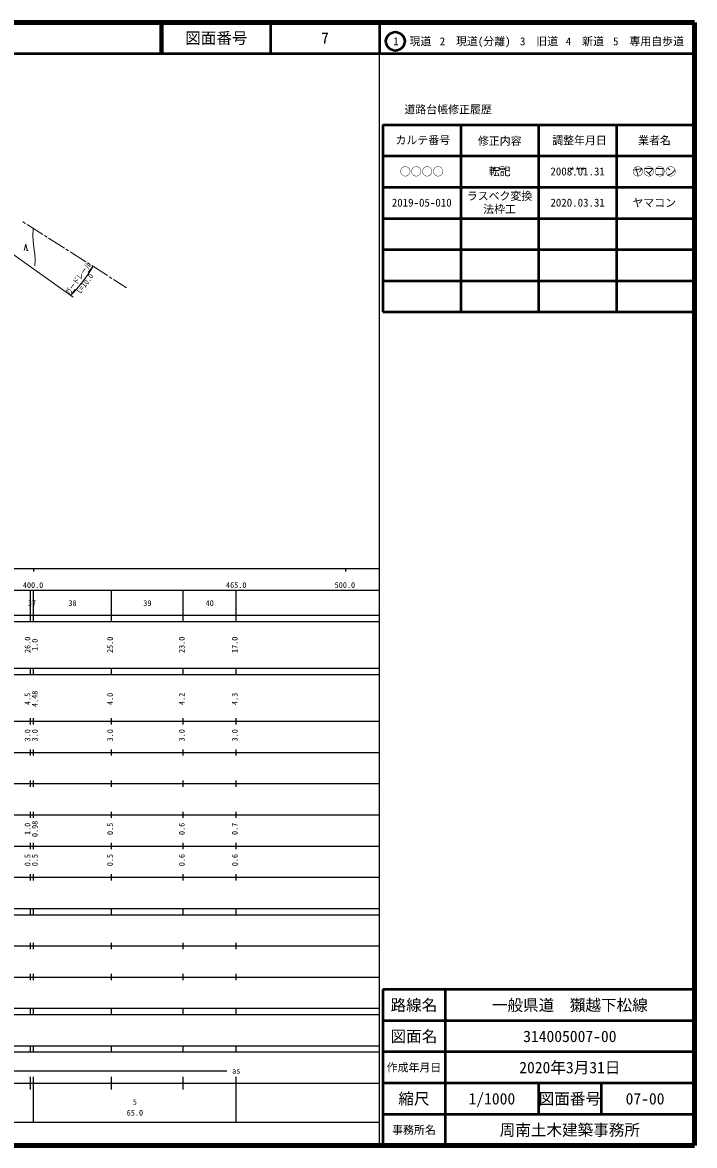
# Model space of a CAD drawing. Units: millimetres at full size, sheet at 1:1000; details may follow other scales. Extents: x 40000 to 680000, y 20000 to 380000.
# Drawn here: x 464434 to 680000, y 20000 to 380000 of the extents above; entities that cross this region are included whole.
import ezdxf
from ezdxf.enums import TextEntityAlignment as Align

# ---------------------------------------------------------------- set-up
doc = ezdxf.new("R2010")
doc.units = ezdxf.units.MM
doc.header["$LTSCALE"] = 1000
for name, color, linetype, lineweight in [('M-BGD', 7, 'Continuous', 13), ('M-BMK', 2, 'Continuous', 13), ('M-STR-HTXT', 7, 'Continuous', 13), ('M-TTL', 2, 'Continuous', 140), ('M-TTL-BAND', 7, 'Continuous', 25), ('M-TTL-FRAM', 2, 'Continuous', 50), ('M-TTL-LINE', 7, 'Continuous', 50)]:
    doc.layers.add(name, color=color, linetype=linetype, lineweight=lineweight)
doc.layers.add('M-TTL-TXT', color=7, linetype='Continuous')
doc.styles.add('ＭＳ ゴシック', font='')
doc.styles.get('ＭＳ ゴシック').set_extended_font_data('MS Gothic')

msp = doc.modelspace()

# ---------------------------------------------------------------- linework, layer by layer
at = {"layer": 'M-BGD'}
msp.add_line((465734, 306895), (466234, 306895), dxfattribs=at)
for points in [[(467890, 313939), (467794, 311509), (467993, 308704), (468392, 305702), (468480, 303723), (468436, 302025)], [(464984, 306895), (465484, 308895), (465984, 306895)]]:
    msp.add_lwpolyline(points, dxfattribs=at)
at = {"layer": 'M-BMK'}
for p, q in [((464549, 316088), (465393, 315552)), ((465900, 315230), (470966, 312016)), ((471473, 311694), (472317, 311159)), ((472824, 310837), (477890, 307623)), ((478396, 307301), (479241, 306765)), ((479747, 306444), (484814, 303229)), ((485320, 302908), (486165, 302372)), ((486671, 302051), (491737, 298836)), ((492244, 298515), (493088, 297979)), ((493595, 297657), (497836, 294966))]:
    msp.add_line(p, q, dxfattribs=at)
at = {"layer": 'M-STR-HTXT'}
for p, q in [((458028, 308091), (480659, 291903)), ((487056, 301806), (485533, 299881)), ((479834, 292493), (481312, 294454))]:
    msp.add_line(p, q, dxfattribs=at)
msp.add_arc((448190, 324487), 45000, 314.68585, 329.73416, dxfattribs=at)
at = {"layer": 'M-TTL'}
for p, q in [((680000, 380000), (40000, 380000)), ((680000, 380000), (40000, 380000)), ((680000, 20000), (680000, 380000)), ((680000, 20000), (680000, 380000)), ((40000, 20000), (680000, 20000)), ((40000, 20000), (680000, 20000))]:
    msp.add_line(p, q, dxfattribs=at)
at = {"layer": 'M-TTL-BAND'}
for p, q in [((579000, 20000), (579000, 370000)), ((579000, 20000), (579000, 370000)), ((40000, 205000), (579000, 205000)), ((40000, 205000), (579000, 205000)), ((468000, 205000), (468000, 204000)), ((468000, 205000), (468000, 204000)), ((568000, 205000), (568000, 204000)), ((568000, 205000), (568000, 204000)), ((68000, 198000), (579000, 198000)), ((68000, 198000), (579000, 198000)), ((467000, 188000), (467000, 198000)), ((468000, 188000), (468000, 198000)), ((493000, 188000), (493000, 198000)), ((516000, 188000), (516000, 198000)), ((533000, 188000), (533000, 198000)), ((40000, 190000), (579000, 190000)), ((40000, 190000), (579000, 190000)), ((40000, 188000), (579000, 188000)), ((40000, 188000), (579000, 188000)), ((40000, 173000), (579000, 173000)), ((40000, 173000), (579000, 173000)), ((467000, 171000), (467000, 173000)), ((468000, 171000), (468000, 173000)), ((493000, 171000), (493000, 173000)), ((516000, 171000), (516000, 173000)), ((533000, 171000), (533000, 173000)), ((40000, 171000), (579000, 171000)), ((40000, 171000), (579000, 171000)), ((40000, 156000), (579000, 156000)), ((40000, 156000), (579000, 156000)), ((467000, 155000), (467000, 157000)), ((468000, 155000), (468000, 157000)), ((493000, 155000), (493000, 157000)), ((516000, 155000), (516000, 157000)), ((533000, 155000), (533000, 157000)), ((46000, 146000), (579000, 146000)), ((46000, 146000), (579000, 146000)), ((467000, 145000), (467000, 147000)), ((468000, 145000), (468000, 147000)), ((493000, 145000), (493000, 147000)), ((516000, 145000), (516000, 147000)), ((533000, 145000), (533000, 147000)), ((467000, 135000), (467000, 137000)), ((468000, 135000), (468000, 137000)), ((493000, 135000), (493000, 137000)), ((516000, 135000), (516000, 137000)), ((533000, 135000), (533000, 137000)), ((52000, 136000), (579000, 136000)), ((52000, 136000), (579000, 136000)), ((46000, 126000), (579000, 126000)), ((46000, 126000), (579000, 126000)), ((467000, 125000), (467000, 127000)), ((468000, 125000), (468000, 127000)), ((493000, 125000), (493000, 127000)), ((516000, 125000), (516000, 127000)), ((533000, 125000), (533000, 127000)), ((52000, 116000), (579000, 116000)), ((52000, 116000), (579000, 116000)), ((467000, 115000), (467000, 117000)), ((468000, 115000), (468000, 117000)), ((493000, 115000), (493000, 117000)), ((516000, 115000), (516000, 117000)), ((533000, 115000), (533000, 117000)), ((46000, 106000), (579000, 106000)), ((46000, 106000), (579000, 106000)), ((467000, 105000), (467000, 107000)), ((468000, 105000), (468000, 107000)), ((493000, 105000), (493000, 107000)), ((516000, 105000), (516000, 107000)), ((533000, 105000), (533000, 107000)), ((40000, 96000), (579000, 96000)), ((40000, 96000), (579000, 96000)), ((40000, 94000), (579000, 94000)), ((40000, 94000), (579000, 94000)), ((467000, 94000), (467000, 96000)), ((468000, 94000), (468000, 96000)), ((493000, 94000), (493000, 96000)), ((516000, 94000), (516000, 96000)), ((533000, 94000), (533000, 96000)), ((49000, 84000), (579000, 84000)), ((49000, 84000), (579000, 84000)), ((467000, 83000), (467000, 85000)), ((468000, 83000), (468000, 85000)), ((493000, 83000), (493000, 85000)), ((516000, 83000), (516000, 85000)), ((533000, 83000), (533000, 85000)), ((40000, 74000), (579000, 74000)), ((40000, 74000), (579000, 74000)), ((467000, 73000), (467000, 75000)), ((468000, 73000), (468000, 75000)), ((493000, 73000), (493000, 75000)), ((516000, 73000), (516000, 75000)), ((533000, 73000), (533000, 75000)), ((40000, 64000), (579000, 64000)), ((40000, 64000), (579000, 64000)), ((40000, 62000), (579000, 62000)), ((40000, 62000), (579000, 62000)), ((467000, 62000), (467000, 64000)), ((468000, 62000), (468000, 64000)), ((493000, 62000), (493000, 64000)), ((516000, 62000), (516000, 64000)), ((533000, 62000), (533000, 64000)), ((40000, 52000), (579000, 52000)), ((40000, 52000), (579000, 52000)), ((467000, 50000), (467000, 52000)), ((468000, 50000), (468000, 52000)), ((493000, 50000), (493000, 52000)), ((516000, 50000), (516000, 52000)), ((533000, 50000), (533000, 52000)), ((40000, 50000), (579000, 50000)), ((40000, 50000), (579000, 50000)), ((71000, 44000), (530000, 44000)), ((40000, 40000), (579000, 40000)), ((40000, 40000), (579000, 40000)), ((467000, 38000), (467000, 42000)), ((468000, 27500), (468000, 42000)), ((493000, 38000), (493000, 42000)), ((516000, 38000), (516000, 42000)), ((533000, 27500), (533000, 42000)), ((68000, 27500), (579000, 27500)), ((68000, 27500), (579000, 27500))]:
    msp.add_line(p, q, dxfattribs=at)
at = {"layer": 'M-TTL-FRAM'}
for p, q in [((580000, 347197), (580000, 287197)), ((580000, 347197), (680000, 347197)), ((580000, 347197), (580000, 287197)), ((580000, 347197), (680000, 347197)), ((580000, 287197), (680000, 287197)), ((580000, 287197), (680000, 287197)), ((680000, 70000), (580000, 70000)), ((580000, 70000), (580000, 20000)), ((680000, 70000), (580000, 70000)), ((580000, 70000), (580000, 20000))]:
    msp.add_line(p, q, dxfattribs=at)
at = {"layer": 'M-TTL-LINE'}
for p, q in [((508747, 380000), (508747, 370000)), ((508747, 380000), (508747, 370000)), ((509247, 380000), (509247, 370000)), ((509247, 380000), (509247, 370000)), ((543997, 380000), (543997, 370000)), ((543997, 380000), (543997, 370000)), ((579000, 380000), (579000, 370000)), ((579000, 380000), (579000, 370000)), ((40000, 370000), (680000, 370000)), ((40000, 370000), (680000, 370000)), ((605000, 347197), (605000, 287197)), ((605000, 347197), (605000, 287197)), ((630000, 347197), (630000, 287197)), ((630000, 347197), (630000, 287197)), ((655000, 347197), (655000, 287197)), ((655000, 347197), (655000, 287197)), ((580000, 337197), (680000, 337197)), ((580000, 337197), (680000, 337197)), ((580000, 327197), (680000, 327197)), ((580000, 327197), (680000, 327197)), ((580000, 317197), (680000, 317197)), ((580000, 317197), (680000, 317197)), ((580000, 307197), (680000, 307197)), ((580000, 307197), (680000, 307197)), ((580000, 297197), (680000, 297197)), ((580000, 297197), (680000, 297197)), ((600000, 70000), (600000, 20000)), ((600000, 70000), (600000, 20000)), ((680000, 60000), (580000, 60000)), ((680000, 60000), (580000, 60000)), ((680000, 50000), (580000, 50000)), ((680000, 50000), (580000, 50000)), ((680000, 40000), (580000, 40000)), ((680000, 40000), (580000, 40000)), ((630000, 40000), (630000, 30000)), ((630000, 40000), (630000, 30000)), ((650000, 40000), (650000, 30000)), ((650000, 40000), (650000, 30000)), ((680000, 30000), (580000, 30000)), ((680000, 30000), (580000, 30000))]:
    msp.add_line(p, q, dxfattribs=at)
msp.add_circle((584031, 373958), 3000, dxfattribs=at)
msp.add_circle((584031, 373958), 3000, dxfattribs=at)

# ---------------------------------------------------------------- texts
at = {"layer": 'M-STR-HTXT', "style": 'ＭＳ ゴシック', "width": 0.8}
msp.add_text('ガードレール', height=1833, rotation=53.744, dxfattribs=at).set_placement((483508, 297089), align=Align.BOTTOM_CENTER)
msp.add_text('L=10.0', height=1833, rotation=52.945, dxfattribs=at).set_placement((483750, 296911), align=Align.TOP_CENTER)
at = {"layer": 'M-TTL-BAND', "style": 'ＭＳ ゴシック'}
for s, p in [('400.0', (467844, 198195)), ('400.0', (467844, 198195)), ('465.0', (533000, 198195)), ('500.0', (567844, 198195)), ('500.0', (567844, 198195)), ('37', (467500, 192405)), ('38', (480500, 192405)), ('39', (504500, 192405)), ('40', (524500, 192405)), ('as', (533000, 42500)), ('5', (500500, 32523)), ('65.0', (500500, 29033))]:
    msp.add_text(s, height=1833, dxfattribs=at).set_placement(p, align=Align.BOTTOM_CENTER)
for s, p in [('26.0', (467527, 180500)), ('1.0', (469871, 180500)), ('25.0', (494000, 180500)), ('23.0', (517000, 180500)), ('17.0', (534000, 180500)), ('4.5', (467527, 163174)), ('4.48', (469871, 163174)), ('4.0', (494000, 163174)), ('4.2', (517000, 163174)), ('4.3', (534000, 163174)), ('3.0', (467527, 151500)), ('3.0', (469871, 151500)), ('3.0', (494000, 151500)), ('3.0', (517000, 151500)), ('3.0', (534000, 151500)), ('1.0', (467527, 121500)), ('0.98', (469871, 121500)), ('0.5', (494000, 121500)), ('0.6', (517000, 121500)), ('0.7', (534000, 121500)), ('0.5', (467527, 111500)), ('0.5', (469871, 111500)), ('0.5', (494000, 111500)), ('0.6', (517000, 111500)), ('0.6', (534000, 111500))]:
    msp.add_text(s, height=1833, rotation=90, dxfattribs=at).set_placement(p, align=Align.BOTTOM_CENTER)
at = {"layer": 'M-TTL-TXT', "style": 'ＭＳ ゴシック'}
for s, height, p in [('図面番号', 3666, (526622, 375000)), ('図面番号', 3666, (526622, 375000)), ('7', 3666, (561497, 375000)), ('1\u3000現道', 2566, (589448, 373958)), ('1\u3000現道', 2566, (589448, 373958)), ('2\u3000現道(分離)', 2566, (609619, 373958)), ('2\u3000現道(分離)', 2566, (609619, 373958)), ('3\u3000旧道', 2566, (630121, 373958)), ('3\u3000旧道', 2566, (630121, 373958)), ('4\u3000新道', 2566, (644824, 373958)), ('4\u3000新道', 2566, (644824, 373958)), ('5\u3000専用自歩道', 2566, (665228, 373958)), ('5\u3000専用自歩道', 2566, (665228, 373958)), ('道路台帳修正履歴', 2566, (600968, 352113)), ('道路台帳修正履歴', 2566, (600968, 352113)), ('カルテ番号', 2566, (592839, 342277)), ('カルテ番号', 2566, (592839, 342277)), ('修正内容', 2566, (617509, 342023)), ('修正内容', 2566, (617509, 342023)), ('調整年月日', 2566, (643089, 342197)), ('調整年月日', 2566, (643089, 342197)), ('業者名', 2566, (667134, 342197)), ('業者名', 2566, (667134, 342197)), ('○○○○', 2566, (592500, 332189)), ('転記', 2566, (617500, 332245)), ('***', 2566, (617500, 332245)), ('2008.01.31', 2566, (642500, 332245)), ('***', 2566, (642500, 332245)), ('○○○○', 2566, (667077, 332189)), ('ヤマコン', 2566, (667077, 332189)), ('ラスベク変換', 2566, (617447, 324360)), ('2019-05-010', 2566, (592500, 322245)), ('法枠工', 2566, (617447, 320144)), ('2020.03.31', 2566, (642500, 322245)), ('ヤマコン', 2566, (667077, 322189)), ('路線名', 3666, (590000, 65000)), ('路線名', 3666, (590000, 65000)), ('路線名', 3666, (590000, 65000)), ('一般県道\u3000獺越下松線', 3666, (640000, 65000)), ('図面名', 3666, (590000, 55000)), ('図面名', 3666, (590000, 55000)), ('図面名', 3666, (590000, 55000)), ('314005007-00', 3666, (640000, 55000)), ('2020年3月31日', 3666, (640000, 45000)), ('作成年月日', 2566, (590000, 45000)), ('作成年月日', 2566, (590000, 45000)), ('作成年月日', 2566, (590000, 45000)), ('縮尺', 3666, (590000, 35000)), ('縮尺', 3666, (590000, 35000)), ('縮尺', 3666, (590000, 35000)), ('1/1000', 3666, (615000, 35000)), ('図面番号', 3666, (640000, 35000)), ('図面番号', 3666, (640000, 35000)), ('図面番号', 3666, (640000, 35000)), ('07-00', 3666, (664125, 35000)), ('事務所名', 2566, (590000, 25000)), ('事務所名', 2566, (590000, 25000)), ('事務所名', 2566, (590000, 25000)), ('周南土木建築事務所', 3666, (640000, 25000))]:
    msp.add_text(s, height=height, dxfattribs=at).set_placement(p, align=Align.MIDDLE_CENTER)

doc.saveas('drawing.dxf')
